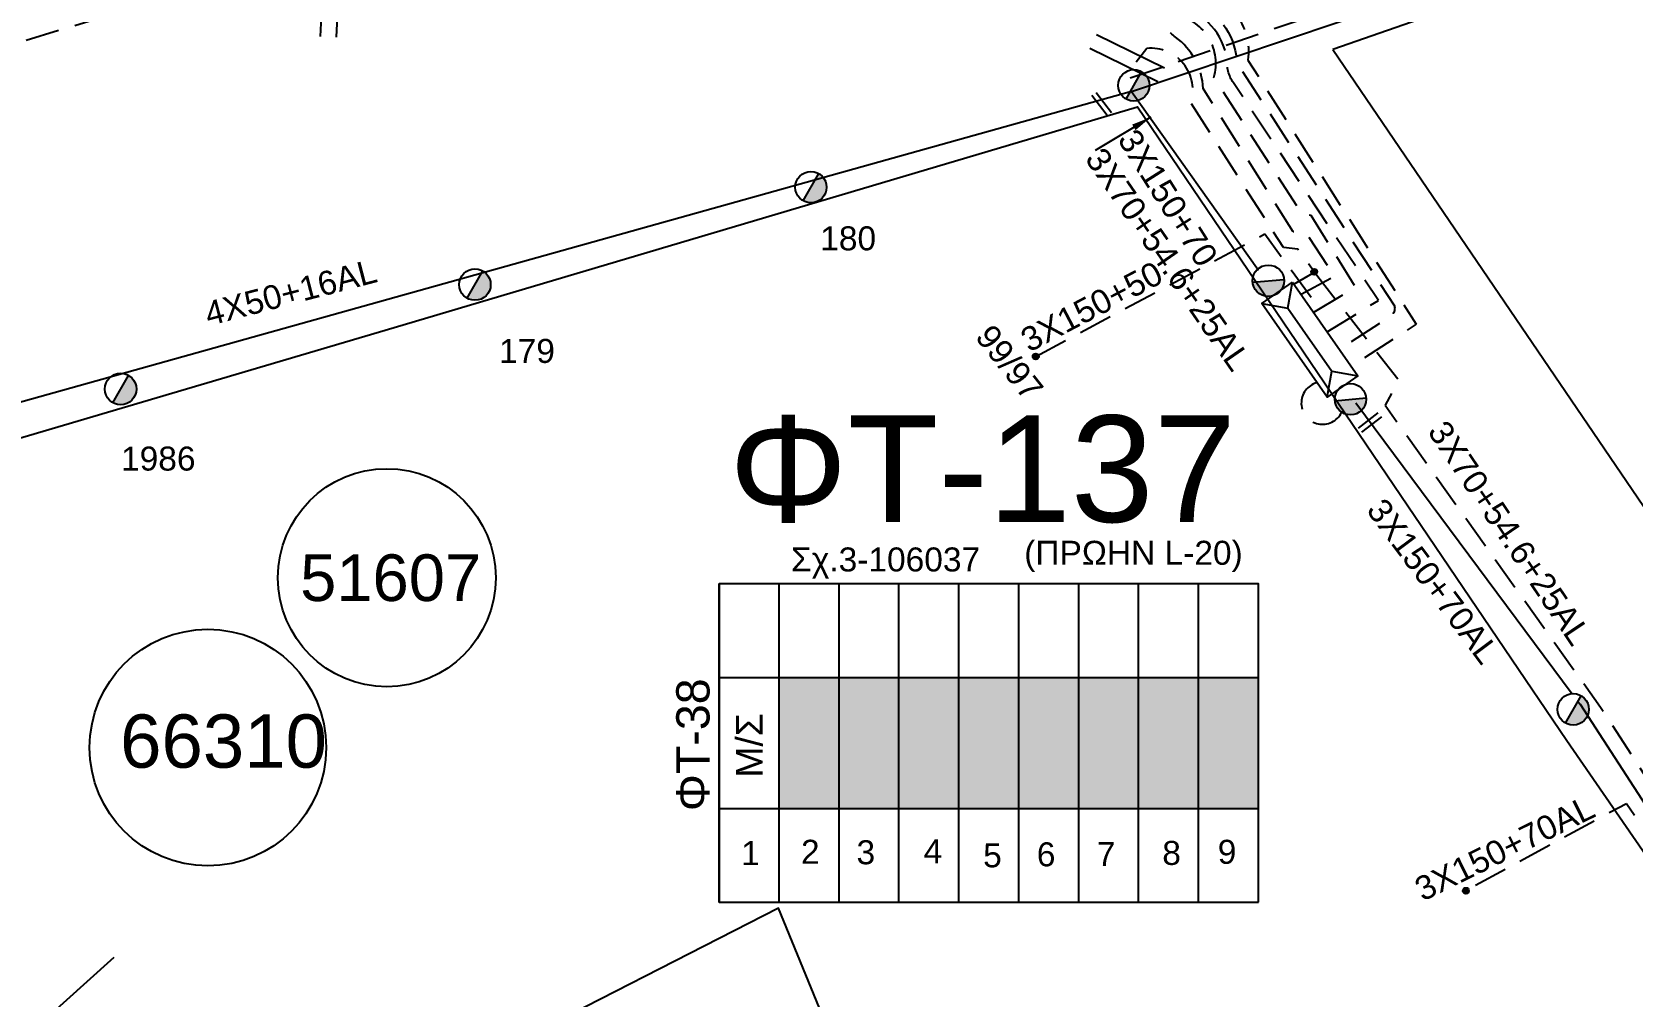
# Model space of a CAD drawing. Header units: millimetres. Extents: x 938 to 3112, y 793 to 1825.
# Drawn here: x 2082.3 to 2202.4, y 1088.3 to 1160.7 of the extents above; entities that cross this region are included whole.
import ezdxf
from ezdxf.enums import TextEntityAlignment as Align

# ---------------------------------------------------------------- set-up
doc = ezdxf.new("R2010")
doc.units = ezdxf.units.MM
doc.linetypes.add('DASHED', pattern=[19.05, 12.7, -6.35])
for name, color, linetype in [('Ασφαλειοκιβώτια Χ.Τ 9 αναχωρήσεων', 7, 'Continuous'), ('Γέφυρες Εναερίου Δικτύου', 7, 'Continuous'), ('Γυμνά εναέρια ΧΤ και ΦΟΠ (3Φ)   4x50+16AL', 7, 'Continuous'), ('Επιγραφές - Σχήματα', 7, 'Continuous'), ('Καλώδια ΧΤ   3x150+50AL', 7, 'DASHED'), ('Καλώδια ΧΤ   3x150+70AL', 7, 'DASHED'), ('Μηχανική τομή', 7, 'Continuous'), ('Στύλος ΦΜ', 7, 'Continuous'), ('Στύλος ΦΜ @ 1', 7, 'Continuous'), ('Συνδέσεις', 7, 'Continuous'), ('Συνεστραμμένα ΧΤ   3x70+54.6+25AL', 7, 'SYN_LINE'), ('Τομή', 7, 'Continuous'), ('Υποσταθμός εναέριος 2 στύλων', 7, 'Continuous'), ('Υποσταθμός πόλεως', 7, 'Continuous'), ('Υπόβαθρο ΔΕΗ', 7, 'Continuous')]:
    doc.layers.add(name, color=color, linetype=linetype)
doc.styles.get("Standard").update_dxf_attribs({"font": 'arial.ttf'})
doc.linetypes.add('SYN_LINE', pattern='A,0.5,-0.0001,["/\\/\\/\\/",Standard,S=0.1,R=0,X=0,Y=-0.05],-0.25', length=0.7501)
doc.dimstyles.new('ISO-25', dxfattribs={"dimtxt": 2.5, "dimasz": 2.5, "dimexe": 1.25, "dimexo": 0.625, "dimtad": 1, "dimtxsty": 'Standard', "dimcen": 2.5, "dimaunit": 2, "dimazin": 0, "dimtfac": 1, "dimtmove": 0, "dimatfit": 3, "dimfxl": 1, "dimarcsym": 0})

# ---------------------------------------------------------------- blocks, each defined once
blk = doc.blocks.new('ΑΣΦΑΛΕΙΟΚΙΒΩΤΙΟ ΥΠΟΣΤΑΘΜΟΥ 9 ΑΝΑΧΩΡΗΣΕΩΝ')
at = {"layer": 'Ασφαλειοκιβώτια Χ.Τ 9 αναχωρήσεων', "ltscale": 40}
for p, q in [((-23.8, 40.36), (24.02, 40.36)), ((-9.72, 40.36), (-9.72, -40.64)), ((9.94, 40.36), (9.94, -40.64)), ((-23.8, 31.36), (24.02, 31.36)), ((-23.8, 22.36), (24.02, 22.36)), ((-23.8, 13.36), (24.02, 13.36)), ((-23.8, 4.36), (24.02, 4.36)), ((-23.8, -4.64), (24.02, -4.64)), ((-23.8, -13.64), (24.02, -13.64)), ((-23.8, -22.64), (24.02, -22.64)), ((-23.8, -31.64), (24.02, -31.64))]:
    blk.add_line(p, q, dxfattribs=at)
at = {"layer": 'Ασφαλειοκιβώτια Χ.Τ 9 αναχωρήσεων'}
blk.add_lwpolyline([(-23.8, -40.64), (24.02, -40.64), (24.02, 40.36), (-23.8, 40.36)], close=True, dxfattribs=at)
for s, p in [('1', (-18.22, 37.06)), ('2', (-18.02, 28.07)), ('3', (-18.09, 19.73)), ('4', (-17.94, 9.66)), ('5', (-18.55, 0.71)), ('6', (-18.4, -7.35)), ('7', (-18.34, -16.37)), ('8', (-18.19, -26.2)), ('9', (-18.02, -34.53))]:
    blk.add_text(s, height=3.6, rotation=270, dxfattribs=at).set_placement(p)
at = {"layer": 'Ασφαλειοκιβώτια Χ.Τ 9 αναχωρήσεων', "ltscale": 40}
for tag, height, p in [('ΟΝΟΜΑ', 5, (-0.16, 44.31)), ('ΚΕΙΜΕΝΟ 1', 2, (17.06, 35.59)), ('ΚΕΙΜΕΝΟ 2', 2, (17.06, 26.88)), ('ΚΕΙΜΕΝΟ 3', 2, (17.06, 17.69)), ('ΚΕΙΜΕΝΟ 4', 2, (17.06, 8.71)), ('ΚΕΙΜΕΝΟ 5', 2, (17.06, -0.13)), ('ΚΕΙΜΕΝΟ 6', 2, (17.06, -9.05)), ('ΚΕΙΜΕΝΟ 7', 2, (17.06, -18.13)), ('ΚΕΙΜΕΝΟ 8', 2, (17.06, -26.85)), ('ΚΕΙΜΕΝΟ 9', 2, (17.06, -35.99)), ('ΣΧ', 2, (-0.1, -42.64))]:
    blk.add_attdef(tag, text='', height=height, dxfattribs=at).set_placement(p, align=Align.MIDDLE_CENTER)
blk = doc.blocks.new('ΥΠΟΣΤΑΘΜΟΣ ΕΝΑΕΡΙΟΣ ΕΠΙ 2 ΣΤΥΛΩΝ')
at = {"layer": 'Υποσταθμός εναέριος 2 στύλων', "linetype": 'Continuous'}
for points in [[(-11.97, -2.11, 0.574793), (-8.45, -0.07, 0.268822), (-9.64, 1.98)], [(9.68, -2.15, 0.574793), (13.19, -0.1, 0.268822), (12.01, 1.95)]]:
    blk.add_hatch(color=256, dxfattribs=at).paths.add_polyline_path(points)
for p, q in [((-11.97, -2.11), (-9.64, 1.98)), ((9.68, -2.15), (12.01, 1.95))]:
    blk.add_line(p, q, dxfattribs=at)
for centre in [(-10.81, -0.07), (10.84, -0.1)]:
    blk.add_circle(centre, 2.36, dxfattribs=at)
at = {"layer": 'Υποσταθμός πόλεως', "linetype": 'Continuous', "ltscale": 40}
blk.add_lwpolyline([(-8.57, 2.82), (8.57, 2.82), (8.57, -2.82), (-8.57, -2.82)], close=True, dxfattribs=at)
for points in [[(-5.75, 0), (-8.57, 2.82)], [(5.75, 0), (8.57, 2.82)], [(-8.57, -2.82), (-5.75, 0)], [(-5.75, 0), (5.75, 0)], [(8.57, -2.82), (5.75, 0)]]:
    blk.add_lwpolyline(points, dxfattribs=at)
at = {"layer": 'Υποσταθμός εναέριος 2 στύλων', "ltscale": 40, "flags": 1}
for tag, p in [('ΜΕΤΑΣΧΗΜΑΤΙΣΜΟΣ', (14.09, 2.51)), ('ΙΣΧΥΣ', (14.07, -0.28)), ('ΑΡΙΘΜΟΣ', (14.19, -3))]:
    blk.add_attdef(tag, p, '', height=1.8, dxfattribs=at)
blk = doc.blocks.new('ΥΠΑΡΧΩΝ ΤΣΙΜΕΝΤΕΝΙΟΣ ΣΤΥΛΟΣ')
at = {"layer": 'Στύλος ΦΜ'}
blk.add_hatch(color=256, dxfattribs=at).paths.add_polyline_path([(-1.29, -2.28, 0.574793), (2.62, 0, 0.268822), (1.3, 2.27)])
blk.add_line((-1.29, -2.28), (1.3, 2.27), dxfattribs=at)
blk.add_circle((0, 0), 2.62, dxfattribs=at)
at = {"layer": 'Στύλος ΦΜ', "flags": 4}
for tag, p in [('ΑΡΙΘΜΟΣ', (-4.68, 8.05)), ('ΤΥΠΟΣ', (-4.91, 3.03))]:
    blk.add_attdef(tag, p, '', height=4, dxfattribs=at)
blk = doc.blocks.new('ΤΟΜΗ')
at = {"layer": 'Τομή', "ltscale": 40}
for p, q in [((-5.68, 0), (5.68, 0)), ((5.68, -2.33), (-5.68, -2.33))]:
    blk.add_line(p, q, dxfattribs=at)
blk = doc.blocks.new('ΜΗΧΑΝΙΚΗ ΤΟΜΗ')
at = {"layer": 'Μηχανική τομή', "ltscale": 40}
for p, q in [((-1.89, 0.78), (1.89, 0.78)), ((1.89, 0), (-1.89, 0))]:
    blk.add_line(p, q, dxfattribs=at)
blk = doc.blocks.new('_ΣΥΝΔΕΣΗ')
at = {"layer": 'Συνδέσεις', "linetype": 'SYN_LINE', "ltscale": 40}
blk.add_hatch(color=256, dxfattribs=at).paths.add_polyline_path([(0.5, -0.01, 1), (-0.5, -0.01, 1)])
at = {"layer": 'Συνδέσεις'}
blk.add_circle((0, -0.01), 0.5, dxfattribs=at)

msp = doc.modelspace()

# ---------------------------------------------------------------- hatches: boundary and pattern name
at = {"layer": 'Ασφαλειοκιβώτια Χ.Τ 9 αναχωρήσεων'}
for color, points in [(85, [(2138.37, 1102.45), (2142.87, 1102.45), (2142.87, 1112.27), (2138.37, 1112.27)]), (27, [(2142.87, 1112.27), (2142.87, 1102.45), (2147.37, 1102.45), (2147.37, 1112.27)]), (2, [(2147.37, 1112.27), (2147.37, 1102.45), (2151.87, 1102.45), (2151.87, 1112.27)]), (1, [(2151.87, 1112.27), (2151.87, 1102.45), (2156.37, 1102.45), (2156.37, 1112.27)]), (151, [(2156.37, 1112.27), (2156.37, 1102.45), (2160.87, 1102.45), (2160.87, 1112.27)]), (133, [(2160.87, 1112.27), (2160.87, 1102.45), (2165.37, 1102.45), (2165.37, 1112.27)]), (6, [(2165.37, 1112.27), (2165.37, 1102.45), (2169.87, 1102.45), (2169.87, 1112.27)]), (62, [(2169.87, 1112.27), (2169.87, 1102.45), (2174.37, 1102.45), (2174.37, 1112.27)])]:
    msp.add_hatch(color=color, dxfattribs=at).paths.add_polyline_path(points)

# ---------------------------------------------------------------- linework, layer by layer
at = {"layer": 'Γέφυρες Εναερίου Δικτύου', "color": 62, "linetype": 'DASHED', "ltscale": 0.2, "flags": 128}
msp.add_lwpolyline([(2184.52, 1190.37), (2167.78, 1185.17), (2167.78, 1180.16), (2160.59, 1178.29), (2169.4, 1163.76, -0.437258), (2173.58, 1158.61), (2186.22, 1138.78), (2181.34, 1135.62)], format="xyb", dxfattribs=at)
at = {"layer": 'Γέφυρες Εναερίου Δικτύου', "color": 1, "linetype": 'DASHED', "ltscale": 0.2, "flags": 128}
msp.add_lwpolyline([(2177.57, 1141.04), (2180.09, 1142.38), (2178.03, 1145.52), (2176.97, 1145.72), (2170.22, 1156.47, 0.222451), (2168.14, 1160.34, -0.092605), (2166.9, 1161.68), (2154.44, 1180.4)], format="xyb", dxfattribs=at)
at = {"layer": 'Γέφυρες Εναερίου Δικτύου', "color": 2, "linetype": 'DASHED', "ltscale": 0.2, "flags": 128}
msp.add_lwpolyline([(2177.04, 1141.8), (2178.57, 1142.69), (2177.34, 1144.41), (2176.25, 1144.55), (2169.29, 1155.39, 0.539749), (2166, 1159.48), (2164.7, 1157.83)], format="xyb", dxfattribs=at)
at = {"layer": 'Γυμνά εναέρια ΧΤ και ΦΟΠ (3Φ)   4x50+16AL', "color": 2, "flags": 128}
msp.add_lwpolyline([(2164.84, 1156.25), (2072.09, 1130.33), (2039.21, 1120.28)], dxfattribs=at)
at = {"layer": 'Επιγραφές - Σχήματα', "linetype": 'Continuous', "ltscale": 0.2}
for centre, radius in [((2108.91, 1119.76), 8.18), ((2095.47, 1107.01), 8.88)]:
    msp.add_circle(centre, radius, dxfattribs=at)
at = {"layer": 'Επιγραφές - Σχήματα', "color": 85, "linetype": 'DASHED', "ltscale": 0.2}
msp.add_arc((2179.18, 1132.86), 1.59, 105.2307, 334.5967, dxfattribs=at)
at = {"layer": 'Καλώδια ΧΤ   3x150+50AL', "color": 133, "linetype": 'DASHED', "ltscale": 0.2, "flags": 128}
msp.add_lwpolyline([(2161.83, 1195.84), (2166.96, 1188.64), (2166.63, 1181.46), (2159.24, 1178.89), (2169.09, 1163.23, -0.279185), (2172.7, 1158.95, 0.105629), (2173.14, 1157.81), (2184.59, 1140.16, -0.381735), (2183.94, 1139.14), (2180.45, 1136.9)], format="xyb", dxfattribs=at)
at = {"layer": 'Καλώδια ΧΤ   3x150+50AL', "color": 6, "linetype": 'DASHED', "ltscale": 0.2, "flags": 128}
msp.add_lwpolyline([(2179.54, 1138.21), (2183.38, 1140.57), (2172.49, 1156.9, -0.166966), (2172.01, 1158.72, 0.278462), (2168.6, 1162.65, -0.288667), (2167.88, 1163.52), (2157.82, 1179.89), (2164.24, 1181.75, 0.362592), (2165.33, 1183.36, 0.213224), (2164.02, 1190.23), (2160.03, 1194.36)], format="xyb", dxfattribs=at)
at = {"layer": 'Καλώδια ΧΤ   3x150+50AL', "color": 151, "ltscale": 0.2, "flags": 128}
msp.add_lwpolyline([(2242.84, 1183.98), (2164.71, 1157.23), (2164.84, 1156.25)], dxfattribs=at)
at = {"layer": 'Καλώδια ΧΤ   3x150+50AL', "color": 27, "linetype": 'DASHED', "ltscale": 0.2, "flags": 128}
msp.add_lwpolyline([(2178.52, 1139.68), (2181.66, 1141.55), (2178.34, 1146.95), (2177.65, 1147.04), (2171.02, 1157.31, 0.435362), (2168.28, 1161.96, -0.215876), (2167.63, 1162.45), (2156.35, 1180.42, 0.479085), (2151.46, 1183.05), (2140.01, 1179.2, -0.853917), (2130.08, 1177.04), (2113.67, 1172.21), (2114.22, 1167.83), (2111.53, 1167.16)], format="xyb", dxfattribs=at)
at = {"layer": 'Καλώδια ΧΤ   3x150+50AL', "color": 5, "linetype": 'DASHED', "ltscale": 0.2, "flags": 128}
msp.add_lwpolyline([(2105.77, 1167.95), (2104.75, 1167.66), (2104.12, 1166.81), (2061.61, 1153.98, 0.144941), (2058.36, 1151.85, -0.062907), (2050.3, 1149.44, -0.216685), (2047.47, 1150.2, -0.001337), (2044.88, 1149.48), (2044.46, 1150.76), (2044.46, 1150.76)], format="xyb", dxfattribs=at)
at = {"layer": 'Καλώδια ΧΤ   3x150+50AL', "color": 151, "linetype": 'DASHED', "ltscale": 0.2, "flags": 128}
msp.add_lwpolyline([(2157.64, 1136.36), (2174.84, 1145.56), (2178.59, 1140.44), (2178.19, 1140.15)], dxfattribs=at)
at = {"layer": 'Καλώδια ΧΤ   3x150+70AL', "color": 2, "linetype": 'DASHED', "ltscale": 0.2, "flags": 128}
for points in [[(2178.57, 1142.69), (2184.91, 1134.61), (2183.88, 1132.71), (2200.07, 1110.04), (2210.88, 1093.35, -0.284801), (2210.92, 1091.15, 1.755252)], [(2210.24, 1094.34, -0.324969), (2207.22, 1095.34), (2202, 1102.8), (2189.95, 1096.27)]]:
    msp.add_lwpolyline(points, format="xyb", dxfattribs=at)
at = {"layer": 'Συνεστραμμένα ΧΤ   3x70+54.6+25AL', "color": 173, "linetype": 'SYN_LINE', "ltscale": 20, "flags": 128}
msp.add_lwpolyline([(2164.84, 1156.25), (2184.25, 1162.75)], dxfattribs=at)
at = {"layer": 'Συνεστραμμένα ΧΤ   3x70+54.6+25AL', "color": 85, "linetype": 'SYN_LINE', "ltscale": 20, "flags": 128}
for points in [[(2164.84, 1156.25), (2174.38, 1142.84)], [(2181.68, 1132.89), (2197.94, 1111.05)], [(2198.36, 1110.48), (2198.53, 1110.26), (2210.92, 1091.15)]]:
    msp.add_lwpolyline(points, dxfattribs=at)
at = {"layer": 'Υπόβαθρο ΔΕΗ', "flags": 128}
for points in [[(2179.96, 1159.4), (2216.17, 1106.19), (2255.77, 1047.91), (2302.67, 1075.1), (2330.67, 1091.54), (2315.31, 1119.94), (2319.15, 1121.89), (2334.27, 1094.54), (2377.63, 1126.11), (2351.14, 1174.03), (2331.79, 1209.59), (2287.51, 1195.14), (2233.9, 1178.16), (2179.96, 1159.4)], [(2334.8, 1094.92), (2377.63, 1126.11), (2351.14, 1174.03), (2331.79, 1209.59), (2287.51, 1195.14), (2233.9, 1178.16), (2179.96, 1159.4)], [(2179.96, 1159.4), (2216.17, 1106.19), (2255.77, 1047.91), (2302.67, 1075.1), (2330.67, 1091.54), (2315.31, 1119.94), (2319.15, 1121.89), (2334.27, 1094.54)], [(2088.4, 1091.26), (2024.98, 1034.14), (2015.23, 1045.13), (2007.59, 1063.03), (1990.67, 1103.22), (2041.54, 1118.51), (2109.47, 1138.55), (2165.28, 1155.11), (2197.54, 1107.53), (2223.98, 1069.22), (2240.62, 1044.94), (2238.33, 1036.72), (2194.49, 1018.02), (2182.74, 1045.06)], [(2088.4, 1091.26), (2024.98, 1034.14), (2015.23, 1045.13), (2007.59, 1063.03), (1990.67, 1103.22), (2041.54, 1118.51), (2109.47, 1138.55), (2165.28, 1155.11), (2197.54, 1107.53), (2223.98, 1069.22), (2240.62, 1044.94), (2238.33, 1036.72), (2194.49, 1018.02), (2182.74, 1045.06)], [(2176.05, 1041.44), (2186.8, 1014.8), (2161.76, 1004.62), (2139.38, 1065.97), (2148.36, 1070.49), (2138.32, 1094.95), (2117.18, 1084.15), (2127.28, 1060.39), (2129.33, 1061.1), (2152.19, 1000.23), (2101.96, 979.72), (2080.45, 970.43), (2047.31, 1008.85), (2029.8, 1028.44), (2088.77, 1081.29), (2093.76, 1085.96)], [(2176.05, 1041.44), (2186.8, 1014.8), (2161.76, 1004.62), (2139.38, 1065.97), (2148.36, 1070.49), (2138.32, 1094.95), (2117.18, 1084.15), (2127.28, 1060.39), (2129.33, 1061.1), (2152.19, 1000.23), (2101.96, 979.72), (2080.45, 970.43), (2047.31, 1008.85), (2029.8, 1028.44), (2088.77, 1081.29), (2093.76, 1085.96)]]:
    msp.add_lwpolyline(points, dxfattribs=at)

# ---------------------------------------------------------------- block references
at = {"layer": 'Ασφαλειοκιβώτια Χ.Τ 9 αναχωρήσεων', "xscale": 0.5, "yscale": 0.5, "zscale": 0.5, "rotation": 90}
msp.add_blockref('ΑΣΦΑΛΕΙΟΚΙΒΩΤΙΟ ΥΠΟΣΤΑΘΜΟΥ 9 ΑΝΑΧΩΡΗΣΕΩΝ', (2154.05, 1107.3), dxfattribs=at).add_auto_attribs({'ΟΝΟΜΑ': 'ΦΤ-38'})
at = {"layer": 'Μηχανική τομή'}
for p, xscale, yscale, zscale, rotation in [((2162.75, 1155.43), 0.5000000000003024, 0.5000000000003024, 0.5000000000003024, 127.6304452532624), ((2182.86, 1131.26), 0.5000000000001636, 0.5000000000001636, 0.5000000000001636, 37.63044525324182)]:
    msp.add_blockref('ΜΗΧΑΝΙΚΗ ΤΟΜΗ', p, dxfattribs=dict(at, xscale=xscale, yscale=yscale, zscale=zscale, rotation=rotation))
at = {"layer": 'Στύλος ΦΜ @ 1', "ltscale": 40, "xscale": 0.4499999999998181, "yscale": 0.4499999999998181, "zscale": 0.4499999999998181}
for p in [(2165.01, 1156.71), (2165.01, 1156.71), (2198.01, 1109.88), (2198.01, 1109.88)]:
    msp.add_blockref('ΥΠΑΡΧΩΝ ΤΣΙΜΕΝΤΕΝΙΟΣ ΣΤΥΛΟΣ', p, dxfattribs=at)
at = {"layer": 'Στύλος ΦΜ @ 1', "ltscale": 40}
ref = msp.add_blockref('ΥΠΑΡΧΩΝ ΤΣΙΜΕΝΤΕΝΙΟΣ ΣΤΥΛΟΣ', (2140.76, 1149.07), dxfattribs=dict(at, xscale=0.4499999999998181, yscale=0.4499999999998181, zscale=0.4499999999998181))
ref.add_attrib('ΤΥΠΟΣ', '180', (2141.46, 1144.33), dxfattribs={"layer": 'Στύλος ΦΜ', "height": 1.8, "flags": 4})
ref = msp.add_blockref('ΥΠΑΡΧΩΝ ΤΣΙΜΕΝΤΕΝΙΟΣ ΣΤΥΛΟΣ', (2140.76, 1149.07), dxfattribs=dict(at, xscale=0.4499999999998181, yscale=0.4499999999998181, zscale=0.4499999999998181))
ref.add_attrib('ΤΥΠΟΣ', '180', (2141.46, 1144.33), dxfattribs={"layer": 'Στύλος ΦΜ', "height": 1.8, "flags": 4})
ref = msp.add_blockref('ΥΠΑΡΧΩΝ ΤΣΙΜΕΝΤΕΝΙΟΣ ΣΤΥΛΟΣ', (2115.53, 1141.76), dxfattribs=dict(at, xscale=0.4499999999998181, yscale=0.4499999999998181, zscale=0.4499999999998181))
ref.add_attrib('ΤΥΠΟΣ', '179', (2117.34, 1135.88), dxfattribs={"layer": 'Στύλος ΦΜ', "height": 1.8, "flags": 4})
ref = msp.add_blockref('ΥΠΑΡΧΩΝ ΤΣΙΜΕΝΤΕΝΙΟΣ ΣΤΥΛΟΣ', (2115.53, 1141.76), dxfattribs=dict(at, xscale=0.4499999999998181, yscale=0.4499999999998181, zscale=0.4499999999998181))
ref.add_attrib('ΤΥΠΟΣ', '179', (2117.34, 1135.88), dxfattribs={"layer": 'Στύλος ΦΜ', "height": 1.8, "flags": 4})
ref = msp.add_blockref('ΥΠΑΡΧΩΝ ΤΣΙΜΕΝΤΕΝΙΟΣ ΣΤΥΛΟΣ', (2088.92, 1133.92), dxfattribs=dict(at, xscale=0.4499999999998181, yscale=0.4499999999998181, zscale=0.4499999999998181))
ref.add_attrib('ΤΥΠΟΣ', '1986', (2088.95, 1127.8), dxfattribs={"layer": 'Στύλος ΦΜ', "height": 1.8, "flags": 4})
ref = msp.add_blockref('ΥΠΑΡΧΩΝ ΤΣΙΜΕΝΤΕΝΙΟΣ ΣΤΥΛΟΣ', (2088.92, 1133.92), dxfattribs=dict(at, xscale=0.4499999999998181, yscale=0.4499999999998181, zscale=0.4499999999998181))
ref.add_attrib('ΤΥΠΟΣ', '1986', (2088.95, 1127.8), dxfattribs={"layer": 'Στύλος ΦΜ', "height": 1.8, "flags": 4})
at = {"layer": 'Συνδέσεις', "xscale": 0.4500000000000455, "yscale": 0.4500000000000455, "zscale": 0.4500000000000455}
for p in [(2178.56, 1142.72), (2157.64, 1136.37), (2189.95, 1096.27)]:
    msp.add_blockref('_ΣΥΝΔΕΣΗ', p, dxfattribs=at)
at = {"layer": 'Τομή'}
for p, xscale, yscale, zscale, rotation in [((2105.24, 1163.16), 0.4999999999999976, 0.4999999999999976, 0.4999999999999976, 267.1847367598624), ((2164.77, 1159.28), 0.5000000000000208, 0.5000000000000208, 0.5000000000000208, 333.8882809338292), ((2164.77, 1159.28), 0.5000000000000208, 0.5000000000000208, 0.5000000000000208, 333.8882809338292)]:
    msp.add_blockref('ΤΟΜΗ', p, dxfattribs=dict(at, xscale=xscale, yscale=yscale, zscale=zscale, rotation=rotation))
at = {"layer": 'Υποσταθμός εναέριος 2 στύλων', "lineweight": 30, "xscale": 0.5000000000001528, "yscale": 0.5000000000001528, "zscale": 0.5000000000001528, "rotation": 304.836332604708}
msp.add_blockref('ΥΠΟΣΤΑΘΜΟΣ ΕΝΑΕΡΙΟΣ ΕΠΙ 2 ΣΤΥΛΩΝ', (2178.23, 1137.63), dxfattribs=at)

# ---------------------------------------------------------------- texts
at = {"layer": 'Γυμνά εναέρια ΧΤ και ΦΟΠ (3Φ)   4x50+16AL'}
msp.add_text('4X50+16AL', height=1.8, rotation=14.6224, dxfattribs=at).set_placement((2101.69, 1141.18), align=Align.MIDDLE)
at = {"layer": 'Επιγραφές - Σχήματα', "linetype": 'DASHED', "ltscale": 0.2, "attachment_point": 1}
for s, insert, char_height, width, rotation in [('99/97', (2154.44, 1138.93), 1.8, 10.8079, 308.3069), ('Μ/Σ', (2135.13, 1104.76), 2, 1.5779, 90)]:
    msp.add_mtext(s, dxfattribs=dict(at, insert=insert, char_height=char_height, width=width, rotation=rotation))
at = {"layer": 'Επιγραφές - Σχήματα', "linetype": 'DASHED', "ltscale": 0.2, "insert": (2134.6, 1131.94), "char_height": 8, "width": 24.9768, "attachment_point": 1}
msp.add_mtext('ΦΤ-137', dxfattribs=at)
at = {"layer": 'Επιγραφές - Σχήματα', "linetype": 'Continuous', "ltscale": 0.2, "attachment_point": 1}
for s, insert, char_height, width in [('(ΠΡΩΗΝ L-20)', (2156.78, 1122.53), 1.8, 30.168), ('51607', (2102.4, 1121.51), 3.5, 12.9115), ('Σχ.3-106037', (2139.27, 1122.03), 1.8, 14.5434), ('66310', (2088.88, 1109.5), 4, 12.9115)]:
    msp.add_mtext(s, dxfattribs=dict(at, insert=insert, char_height=char_height, width=width))
at = {"layer": 'Καλώδια ΧΤ   3x150+50AL', "ltscale": 0.2}
msp.add_text('3X150+50', height=1.8, rotation=27.6814, dxfattribs=at).set_placement((2161.84, 1140.12), align=Align.MIDDLE)
at = {"layer": 'Καλώδια ΧΤ   3x150+70AL', "ltscale": 0.2}
for s, rotation, p in [('3X150+70', 302.3189, (2167.58, 1148.27)), ('3X150+70AL', 306.7004, (2187.5, 1119.5)), ('3X150+70AL', 26.2004, (2192.86, 1099.47))]:
    msp.add_text(s, height=1.8, rotation=rotation, dxfattribs=at).set_placement(p, align=Align.MIDDLE)
at = {"layer": 'Συνεστραμμένα ΧΤ   3x70+54.6+25AL', "ltscale": 20}
for rotation, p in [(304.6593, (2167.59, 1143.66)), (303.9458, (2193.23, 1123.12))]:
    msp.add_text('3X70+54.6+25AL', height=1.8, rotation=rotation, dxfattribs=at).set_placement(p, align=Align.MIDDLE)

# ---------------------------------------------------------------- leaders
at = {"layer": 'Επιγραφές - Σχήματα', "ltscale": 40}
msp.add_leader([(2166.3, 1154.33), (2162.12, 1151.82)], dimstyle='ISO-25', override={"dimasz": 1.5, "dimtad": 0}, dxfattribs=at)

doc.saveas('drawing.dxf')
